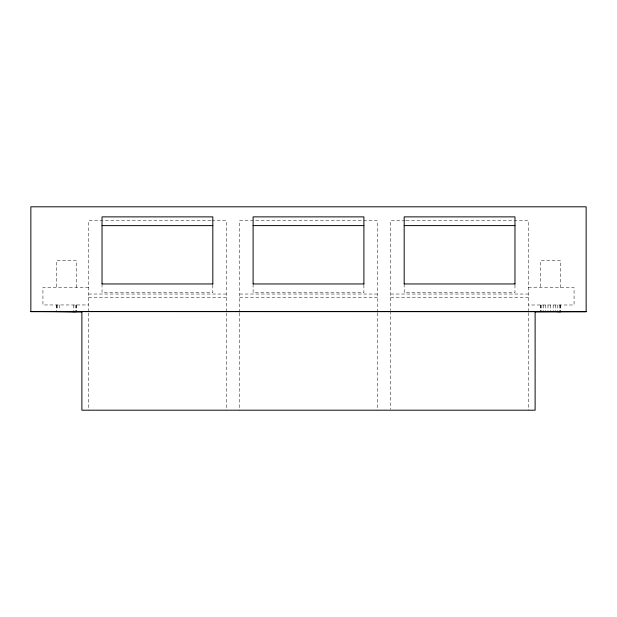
<?xml version="1.0" encoding="UTF-8"?>
<svg xmlns="http://www.w3.org/2000/svg" width="617" height="617" viewBox="0 0 617 617"><rect width="100%" height="100%" fill="white"/><g stroke="black" fill="none" stroke-linecap="round" stroke-linejoin="round"><path stroke-width="0.46" stroke-dasharray="3.08 2.31" d="M210.844 220.585L88.593 220.585L88.593 312.271M211.808 220.585L226.246 220.585L226.246 312.271M405.192 220.562L390.754 220.562L390.754 310.351M406.156 220.562L528.407 220.562L528.407 312.271M88.593 287.499L42.935 287.499L42.935 304.96L88.593 304.96M528.407 287.53L574.065 287.53L574.065 304.991L528.407 304.991M88.593 294.031L226.246 294.031M239.674 294.031L377.326 294.031M390.754 294.031L528.407 294.031M88.593 297.556L226.246 297.556M239.674 297.556L377.326 297.556M390.754 297.556L528.407 297.556M560.637 287.53L560.637 260.675L540.492 260.675L540.492 287.53M560.637 304.991L560.637 311.685M560.29 304.991L560.29 311.693M559.287 304.991L559.287 311.685M557.683 304.991L557.683 311.693M555.601 304.991L555.601 311.701M553.171 304.991L553.171 311.701M550.565 304.991L550.565 311.701M547.958 304.991L547.958 311.701M545.528 304.991L545.528 311.701M543.438 304.991L543.438 311.701M541.842 304.991L541.842 311.701M540.831 304.991L540.831 311.701M540.492 304.991L540.492 311.701M528.407 312.657L528.407 410.197M514.971 285.015L514.971 292.682L404.181 292.682L404.181 285.015M390.754 311.037L390.754 409.233M377.326 312.271L377.326 220.562L239.674 220.562L239.674 312.271M377.326 312.958L377.326 410.197M363.899 285.015L363.899 292.682L253.101 292.682L253.101 285.015M239.674 312.958L239.674 410.197M226.246 312.958L226.246 410.197M212.819 285.031L212.819 292.697L102.029 292.705L102.029 285.039M88.593 312.958L88.593 410.197M76.508 287.499L76.508 260.644L56.363 260.644L56.363 287.499M76.508 304.96L76.508 311.654M76.169 304.96L76.169 311.654M75.158 304.96L75.158 311.647M73.562 304.96L73.562 311.639M59.317 304.96L59.317 309.68M57.713 304.96L57.713 309.68M56.71 304.96L56.71 309.672M56.363 304.96L56.363 311.562"/><path stroke-width="0.93" d="M559.434 311.693L560.637 311.685L556.627 311.693M56.363 311.562L75.914 311.654M535.116 311.701L586.15 311.477L30.85 311.477L81.884 311.701L81.884 410.197L535.116 410.197L535.116 311.701L586.15 311.685L586.15 206.811L30.85 206.803L30.85 311.608L81.884 311.678L60.373 311.57M102.029 225.621L212.819 225.621M253.101 225.598L363.899 225.598M404.181 225.598L514.971 225.598M102.029 283.959L212.819 283.959M253.101 283.959L363.899 283.959M404.181 283.959L514.971 283.959M30.85 311.608L586.15 311.685M30.85 311.477L59.317 311.57M71.803 311.631L76.508 311.654M514.971 284.059L514.971 216.875L404.181 216.875L404.181 284.059M363.899 284.059L363.899 216.875L253.101 216.875L253.101 284.059M212.819 284.067L212.819 216.875L102.029 216.875L102.029 284.082"/></g></svg>
